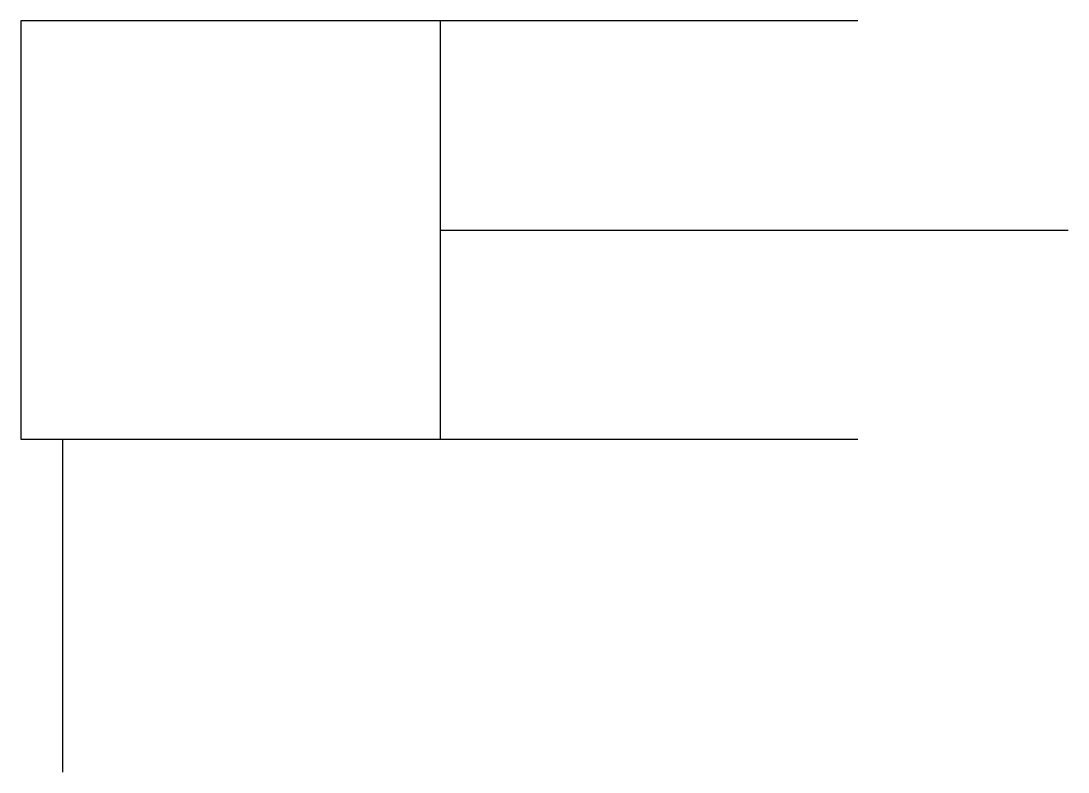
# Model space of a CAD drawing. Extents: x 546.9 to 572, y 264.3 to 282.3.
import ezdxf

# ---------------------------------------------------------------- set-up
doc = ezdxf.new("R2010")
doc.units = 0
doc.header["$LTSCALE"] = 5
doc.layers.add('11', color=1, linetype='CONTINUOUS')

msp = doc.modelspace()

# ---------------------------------------------------------------- linework, layer by layer
at = {"layer": '11', "color": 0}
for p, q in [((546.933, 282.308), (546.933, 272.308)), ((566.933, 282.308), (546.933, 282.308)), ((556.953, 282.308), (556.953, 272.313)), ((556.956, 277.308), (571.956, 277.308)), ((546.933, 272.308), (566.933, 272.308)), ((547.927, 272.308), (547.927, 264.345))]:
    msp.add_line(p, q, dxfattribs=at)

doc.saveas('drawing.dxf')
